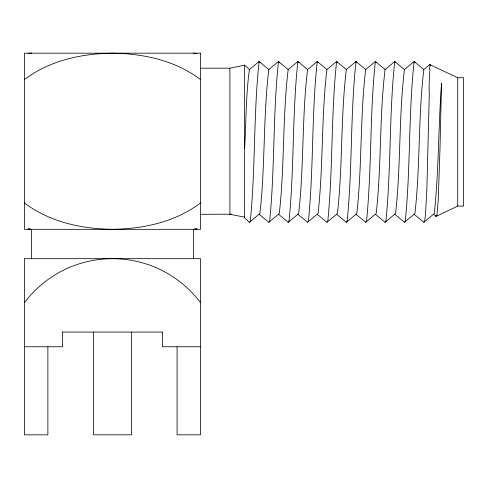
<?xml version="1.0" encoding="UTF-8"?>
<svg xmlns="http://www.w3.org/2000/svg" width="488" height="488" viewBox="0 0 488 488"><rect width="100%" height="100%" fill="white"/><g stroke="black" fill="none" stroke-linecap="round" stroke-linejoin="round"><path stroke-width="0.73" d="M244.586 148.62C246.233 122.287 245.739 95.691 249.429 69.54L259.122 61.5L268.809 69.54C263.087 117.279 265.295 165.725 259.927 213.518L249.429 222.278L244.586 217.886L244.586 65.148L229.909 68.192L200.55 68.192M414.129 214.244L414.94 213.518C420.308 165.725 418.1 117.279 423.822 69.54L429.721 64.642L430.178 64.8L429.47 68.698L429.916 69.57C429.373 77.702 428.83 85.858 429.287 93.964L426.878 189.118L425.426 215.306L424.627 221.473L423.822 222.278L414.129 214.244L404.442 222.278L394.755 214.244L385.069 222.278L375.376 214.244L365.689 222.278L356.002 214.244L346.315 222.278L336.622 214.244L326.936 222.278L317.249 214.244L307.562 222.278L297.875 214.244L288.182 222.278L278.495 214.244L268.809 222.278L259.122 214.244M297.875 214.244L298.68 213.518C304.048 165.725 301.84 117.279 307.562 69.54L297.875 61.5L288.182 69.54C282.467 117.279 284.675 165.725 279.301 213.518L278.495 214.244M336.622 214.244L337.434 213.518C342.802 165.725 340.594 117.279 346.315 69.54L336.622 61.5L326.936 69.54C321.22 117.279 323.428 165.725 318.054 213.518L317.249 214.244M375.376 214.244L376.187 213.518C381.555 165.725 379.347 117.279 385.069 69.54L375.376 61.5L365.689 69.54C359.973 117.279 362.181 165.725 356.807 213.518L356.002 214.244M423.822 69.54L414.129 61.5L404.442 69.54C398.726 117.279 400.935 165.725 395.561 213.518L394.755 214.244M249.429 222.278L250.24 221.473C255.639 168.336 253.388 114.595 259.122 61.5L259.927 62.305M268.809 222.278L269.614 221.473C274.988 168.329 272.774 114.595 278.495 61.5L288.182 69.54M288.182 222.278L288.994 221.473C294.362 168.329 292.153 114.595 297.875 61.5L298.68 62.305M307.562 222.278L308.367 221.473C313.741 168.329 311.527 114.595 317.249 61.5L326.936 69.54M326.936 222.278L327.747 221.473C333.115 168.329 330.907 114.595 336.622 61.5L337.434 62.305M346.315 222.278L347.12 221.473C352.495 168.329 350.28 114.595 356.002 61.5L365.689 69.54M365.689 222.278L366.5 221.473C371.868 168.329 369.66 114.595 375.376 61.5L376.187 62.305M385.069 222.278L385.874 221.473C391.248 168.329 389.034 114.595 394.755 61.5L404.442 69.54M404.442 222.278L405.247 221.473C410.621 168.329 408.413 114.595 414.129 61.5L414.94 62.305M433.509 214.244L436.107 216.398L436.888 215.672L438.236 199.738L439.956 150.158L441.536 83.271C438.352 126.636 438.865 170.269 434.314 213.518L423.822 222.278M268.809 69.54L278.495 61.5L279.301 62.305M307.562 69.54L317.249 61.5L318.054 62.305M346.315 69.54L356.002 61.5L356.807 62.305M385.069 69.54L394.755 61.5L395.561 62.305M24.4 79.593C49.428 60.53 81.533 53.564 112.478 53.174C143.417 53.564 175.521 60.53 200.55 79.593M200.55 202.898C175.521 221.961 143.417 228.927 112.478 229.323C81.533 228.927 49.428 221.961 24.4 202.898M436.107 216.398L457.726 206.076L463.6 206.076L463.6 77.708L457.726 77.708L430.178 64.8M231.373 214.214L200.55 214.299M62.342 332.078L162.608 332.078M24.4 346.755L62.568 346.755L62.568 332.078M200.55 346.755L162.382 346.755L162.382 332.078M193.364 53.174L196.993 53.564M244.586 217.123L229.909 214.299L229.909 68.192M429.721 64.642L430.434 65.3M244.586 65.148L249.429 69.54M435.967 215.171L436.18 216.373M457.726 77.708L457.726 206.076M193.437 229.323L193.437 258.677M177.065 346.755L177.065 434.826L200.55 434.826L200.55 258.677L24.4 258.677L24.4 434.826L47.885 434.826L47.885 346.755M131.559 332.078L131.559 434.826L93.391 434.826L93.391 332.078M31.513 229.323L31.513 258.677M24.4 302.719A110.093 110.093 0 0 1 200.55 302.719M31.549 53.174L27.993 53.564L31.586 53.174M196.993 228.927L193.4 229.323L196.993 228.927M200.55 53.174L24.4 53.174L24.4 229.323L200.55 229.323L200.55 53.174M31.586 229.323L27.993 228.927L31.549 229.323"/></g></svg>
